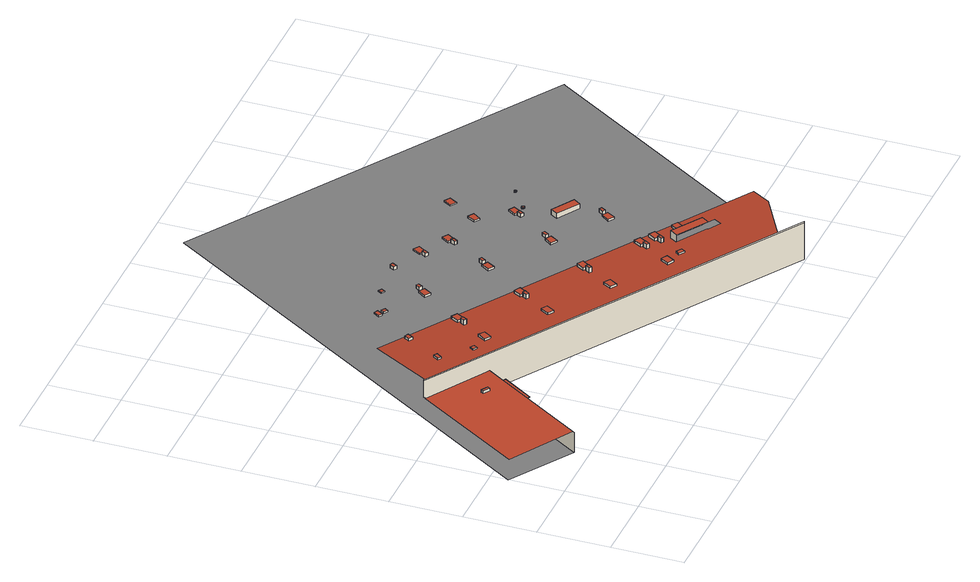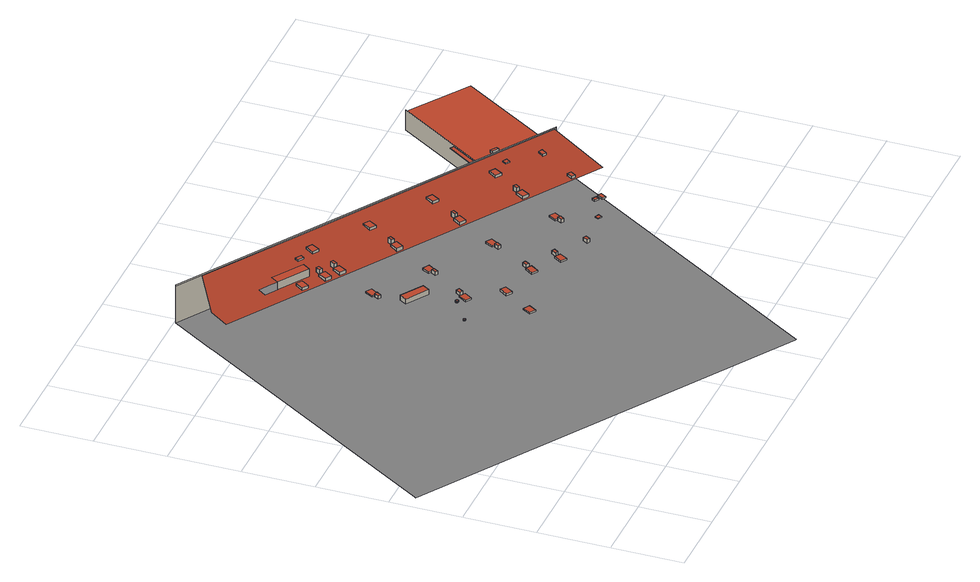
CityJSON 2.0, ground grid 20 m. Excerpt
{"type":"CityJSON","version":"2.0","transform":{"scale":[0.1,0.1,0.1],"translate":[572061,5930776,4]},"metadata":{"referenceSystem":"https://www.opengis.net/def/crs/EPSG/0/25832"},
"CityObjects":{
"building1":{"type":"Building","attributes":{"Grundfläche 2D":"12975.979466","Grundhöhe NN":"4.905"},"children":["building1-1","building1-2","building1-3","building1-4","building1-5","building1-6","building1-7","building1-8","building1-9","building1-10","building1-11","building1-12","building1-13","building1-14","building1-15","building1-16","building1-17","building1-18","building1-19","building1-20","building1-21","building1-22","building1-23","building1-24","building1-25","building1-26","building1-27","building1-28","building1-29","building1-30","building1-31","building1-32","building1-33","building1-34","building1-35","building1-36","building1-37","building1-38","building1-39","building1-40","building1-41","building1-42","building1-43","building1-44"],"geometry":[{"type":"MultiSurface","lod":"3","boundaries":[[[0,1,2,3,4]],[[5,6,2,1,0,7,8,9,10]],[[3,2,6,5,10,11,12,13,14,15]],[[13,12,16,17]],[[18,19,20,21,22,23,11,10,9,8,24,25]],[[26,27,28,29,30,31],[32,33,34,35,36,37,38,39]],[[36,35,40,41]],[[42,41,40,43,44]],[[36,41,42,45,37]],[[46,47,48,49,50]],[[51,47,46,52]],[[48,47,51,53]],[[54,49,48,53]],[[54,53,51,52,55]]],"semantics":{"surfaces":[{"type":"RoofSurface"},{"type":"WallSurface"},{"type":"GroundSurface"}],"values":[0,1,1,1,2,0,1,0,1,1,1,0,1,1]}}]},
"building1-1":{"type":"BuildingInstallation","parents":["building1"],"geometry":[{"type":"MultiSurface","lod":"3","boundaries":[[[56,57,58,59]],[[59,58,60,61]],[[56,59,61,62]],[[57,56,62,63]],[[58,57,63,60]]],"semantics":{"surfaces":[{"type":"RoofSurface"},{"type":"WallSurface"}],"values":[0,1,1,1,1]}}]},
"building1-2":{"type":"BuildingInstallation","parents":["building1"],"geometry":[{"type":"MultiSurface","lod":"3","boundaries":[[[64,65,66,67]],[[68,69,67,66]],[[69,70,64,67]],[[70,71,65,64]],[[71,68,66,65]],[[71,70,69,68]]],"semantics":{"surfaces":[{"type":"RoofSurface"},{"type":"WallSurface"},{"type":"OuterCeilingSurface"}],"values":[0,1,1,1,1,2]}}]},
"building1-3":{"type":"BuildingInstallation","parents":["building1"],"geometry":[{"type":"MultiSurface","lod":"3","boundaries":[[[72,73,74,75]],[[75,74,76,77]],[[72,75,77,78]],[[73,72,78,79]],[[74,73,79,76]]],"semantics":{"surfaces":[{"type":"RoofSurface"},{"type":"WallSurface"}],"values":[0,1,1,1,1]}}]},
"building1-4":{"type":"BuildingInstallation","parents":["building1"],"geometry":[{"type":"MultiSurface","lod":"3","boundaries":[[[80,81,82,83,6]],[[5,84,80,6]],[[85,5,6,83]],[[84,86,81,80]],[[86,87,82,81]],[[87,85,83,82]],[[87,86,84,5,85]]],"semantics":{"surfaces":[{"type":"RoofSurface"},{"type":"WallSurface"},{"type":"OuterCeilingSurface"}],"values":[0,1,1,1,1,1,2]}}]},
"building1-5":{"type":"BuildingInstallation","parents":["building1"],"geometry":[{"type":"MultiSurface","lod":"3","boundaries":[[[88,89,90,91]],[[91,90,92,93]],[[88,91,93,94]],[[89,88,94,95]],[[90,89,95,92]]],"semantics":{"surfaces":[{"type":"RoofSurface"},{"type":"WallSurface"}],"values":[0,1,1,1,1]}}]},
"building1-6":{"type":"BuildingInstallation","parents":["building1"],"geometry":[{"type":"MultiSurface","lod":"3","boundaries":[[[96,97,98,99]],[[99,98,100,101]],[[96,99,101,102]],[[102,103,97,96]],[[103,100,98,97]]],"semantics":{"surfaces":[{"type":"RoofSurface"},{"type":"WallSurface"}],"values":[0,1,1,1,1]}}]},
"building1-7":{"type":"BuildingInstallation","parents":["building1"],"geometry":[{"type":"MultiSurface","lod":"3","boundaries":[[[104,105,106,107]],[[107,106,108,109]],[[104,107,109,110]],[[105,104,110,111]],[[106,105,111,108]]],"semantics":{"surfaces":[{"type":"RoofSurface"},{"type":"WallSurface"}],"values":[0,1,1,1,1]}}]},
"building1-8":{"type":"BuildingInstallation","parents":["building1"],"geometry":[{"type":"MultiSurface","lod":"3","boundaries":[[[112,113,114,115]],[[113,112,116,117]],[[115,114,118,119]],[[112,115,119,116]],[[114,113,117,118]]],"semantics":{"surfaces":[{"type":"RoofSurface"},{"type":"WallSurface"}],"values":[0,1,1,1,1]}}]},
"building1-9":{"type":"BuildingInstallation","parents":["building1"],"geometry":[{"type":"MultiSurface","lod":"3","boundaries":[[[120,121,122,123]],[[124,125,123,122]],[[125,126,120,123]],[[126,127,121,120]],[[127,124,122,121]]],"semantics":{"surfaces":[{"type":"RoofSurface"},{"type":"WallSurface"}],"values":[0,1,1,1,1]}}]},
"building1-10":{"type":"BuildingInstallation","parents":["building1"],"geometry":[{"type":"MultiSurface","lod":"3","boundaries":[[[128,129,130,131]],[[131,130,132,133]],[[133,134,128,131]],[[129,128,134,135]],[[130,129,135,132]]],"semantics":{"surfaces":[{"type":"RoofSurface"},{"type":"WallSurface"}],"values":[0,1,1,1,1]}}]},
"building1-11":{"type":"BuildingInstallation","parents":["building1"],"geometry":[{"type":"MultiSurface","lod":"3","boundaries":[[[136,137,138,139]],[[139,138,140,141]],[[136,139,141,142]],[[137,136,142,143]],[[138,137,143,140]]],"semantics":{"surfaces":[{"type":"RoofSurface"},{"type":"WallSurface"}],"values":[0,1,1,1,1]}}]},
"building1-12":{"type":"BuildingInstallation","parents":["building1"],"geometry":[{"type":"MultiSurface","lod":"3","boundaries":[[[144,145,146,147]],[[147,146,148,149]],[[144,147,149,150]],[[145,144,150,151]],[[146,145,151,148]]],"semantics":{"surfaces":[{"type":"RoofSurface"},{"type":"WallSurface"}],"values":[0,1,1,1,1]}}]},
"building1-13":{"type":"BuildingInstallation","parents":["building1"],"geometry":[{"type":"MultiSurface","lod":"3","boundaries":[[[152,153,154,155]],[[155,154,156,157]],[[157,158,152,155]],[[158,159,153,152]],[[154,153,159,156]]],"semantics":{"surfaces":[{"type":"RoofSurface"},{"type":"WallSurface"}],"values":[0,1,1,1,1]}}]},
"building1-14":{"type":"BuildingInstallation","parents":["building1"],"geometry":[{"type":"MultiSurface","lod":"3","boundaries":[[[160,161,162,163]],[[164,165,161,160]],[[165,166,162,161]],[[166,167,163,162]],[[167,164,160,163]]],"semantics":{"surfaces":[{"type":"RoofSurface"},{"type":"WallSurface"}],"values":[0,1,1,1,1]}}]},
"building1-15":{"type":"BuildingInstallation","parents":["building1"],"geometry":[{"type":"MultiSurface","lod":"3","boundaries":[[[168,169,170,171]],[[171,170,172,173]],[[168,171,173,174]],[[169,168,174,175]],[[170,169,175,172]]],"semantics":{"surfaces":[{"type":"RoofSurface"},{"type":"WallSurface"}],"values":[0,1,1,1,1]}}]},
"building1-16":{"type":"BuildingInstallation","parents":["building1"],"geometry":[{"type":"MultiSurface","lod":"3","boundaries":[[[176,177,178,179]],[[179,178,180,181]],[[176,179,181,182]],[[177,176,182,183]],[[178,177,183,180]]],"semantics":{"surfaces":[{"type":"RoofSurface"},{"type":"WallSurface"}],"values":[0,1,1,1,1]}}]},
"building1-17":{"type":"BuildingInstallation","parents":["building1"],"geometry":[{"type":"MultiSurface","lod":"3","boundaries":[[[184,185,186,187,188]],[[189,190,185,184]],[[190,191,186,185]],[[191,192,193,188,187,186]],[[193,189,184,188]]],"semantics":{"surfaces":[{"type":"RoofSurface"},{"type":"WallSurface"}],"values":[0,1,1,1,1]}}]},
"building1-18":{"type":"BuildingInstallation","parents":["building1"],"geometry":[{"type":"MultiSurface","lod":"3","boundaries":[[[194,195,196,197]],[[197,196,198,199]],[[194,197,199,200]],[[195,194,200,201]],[[196,195,201,198]]],"semantics":{"surfaces":[{"type":"RoofSurface"},{"type":"WallSurface"}],"values":[0,1,1,1,1]}}]},
"building1-19":{"type":"BuildingInstallation","parents":["building1"],"geometry":[{"type":"MultiSurface","lod":"3","boundaries":[[[202,203,204,205]],[[205,204,206,207]],[[202,205,207,208]],[[203,202,208,209]],[[204,203,209,206]]],"semantics":{"surfaces":[{"type":"RoofSurface"},{"type":"WallSurface"}],"values":[0,1,1,1,1]}}]},
"building1-20":{"type":"BuildingInstallation","parents":["building1"],"geometry":[{"type":"MultiSurface","lod":"3","boundaries":[[[210,211,212,213]],[[214,215,211,210]],[[212,211,215,216]],[[216,217,213,212]],[[210,213,217,214]]],"semantics":{"surfaces":[{"type":"RoofSurface"},{"type":"WallSurface"}],"values":[0,1,1,1,1]}}]},
"building1-21":{"type":"BuildingInstallation","parents":["building1"],"geometry":[{"type":"MultiSurface","lod":"3","boundaries":[[[218,219,220,221]],[[221,220,222,223]],[[218,221,223,224]],[[219,218,224,225]],[[220,219,225,222]]],"semantics":{"surfaces":[{"type":"RoofSurface"},{"type":"WallSurface"}],"values":[0,1,1,1,1]}}]},
"building1-22":{"type":"BuildingInstallation","parents":["building1"],"geometry":[{"type":"MultiSurface","lod":"3","boundaries":[[[226,227,228,229]],[[229,228,230,231]],[[226,229,231,232]],[[227,226,232,233]],[[228,227,233,230]]],"semantics":{"surfaces":[{"type":"RoofSurface"},{"type":"WallSurface"}],"values":[0,1,1,1,1]}}]},
"building1-23":{"type":"BuildingInstallation","parents":["building1"],"geometry":[{"type":"MultiSurface","lod":"3","boundaries":[[[234,235,236,237]],[[238,239,237,236]],[[239,240,234,237]],[[240,241,235,234]],[[241,238,236,235]]],"semantics":{"surfaces":[{"type":"RoofSurface"},{"type":"WallSurface"}],"values":[0,1,1,1,1]}}]},
"building1-24":{"type":"BuildingInstallation","parents":["building1"],"geometry":[{"type":"MultiSurface","lod":"3","boundaries":[[[242,243,244,245]],[[243,242,246,247]],[[245,244,248,249]],[[242,245,249,246]],[[244,243,247,248]]],"semantics":{"surfaces":[{"type":"RoofSurface"},{"type":"WallSurface"}],"values":[0,1,1,1,1]}}]},
"building1-25":{"type":"BuildingInstallation","parents":["building1"],"geometry":[{"type":"MultiSurface","lod":"3","boundaries":[[[250,251,252,253]],[[253,252,254,255]],[[250,253,255,256]],[[251,250,256,257]],[[252,251,257,254]]],"semantics":{"surfaces":[{"type":"RoofSurface"},{"type":"WallSurface"}],"values":[0,1,1,1,1]}}]},
"building1-26":{"type":"BuildingInstallation","parents":["building1"],"geometry":[{"type":"MultiSurface","lod":"3","boundaries":[[[258,259,260,261]],[[262,263,261,260]],[[263,264,258,261]],[[264,265,259,258]],[[265,262,260,259]]],"semantics":{"surfaces":[{"type":"RoofSurface"},{"type":"WallSurface"}],"values":[0,1,1,1,1]}}]},
"building1-27":{"type":"BuildingInstallation","parents":["building1"],"geometry":[{"type":"MultiSurface","lod":"3","boundaries":[[[266,267,268,269]],[[269,268,270,271]],[[266,269,271,272]],[[267,266,272,273]],[[268,267,273,270]]],"semantics":{"surfaces":[{"type":"RoofSurface"},{"type":"WallSurface"}],"values":[0,1,1,1,1]}}]},
"building1-28":{"type":"BuildingInstallation","parents":["building1"],"geometry":[{"type":"MultiSurface","lod":"3","boundaries":[[[274,275,276,277]],[[277,276,278,279]],[[274,277,279,280]],[[275,274,280,281]],[[276,275,281,278]]],"semantics":{"surfaces":[{"type":"RoofSurface"},{"type":"WallSurface"}],"values":[0,1,1,1,1]}}]},
"building1-29":{"type":"BuildingInstallation","parents":["building1"],"geometry":[{"type":"MultiSurface","lod":"3","boundaries":[[[282,283,284,285]],[[286,287,283,282]],[[287,288,284,283]],[[288,289,285,284]],[[289,286,282,285]]],"semantics":{"surfaces":[{"type":"RoofSurface"},{"type":"WallSurface"}],"values":[0,1,1,1,1]}}]},
"building1-30":{"type":"BuildingInstallation","parents":["building1"],"geometry":[{"type":"MultiSurface","lod":"3","boundaries":[[[290,291,292,293]],[[293,292,294,295]],[[290,293,295,296]],[[291,290,296,297]],[[292,291,297,294]]],"semantics":{"surfaces":[{"type":"RoofSurface"},{"type":"WallSurface"}],"values":[0,1,1,1,1]}}]},
"building1-31":{"type":"BuildingInstallation","parents":["building1"],"geometry":[{"type":"MultiSurface","lod":"3","boundaries":[[[298,299,300,301]],[[302,303,299,298]],[[303,304,300,299]],[[304,305,301,300]],[[305,302,298,301]]],"semantics":{"surfaces":[{"type":"RoofSurface"},{"type":"WallSurface"}],"values":[0,1,1,1,1]}}]},
"building1-32":{"type":"BuildingInstallation","parents":["building1"],"geometry":[{"type":"MultiSurface","lod":"3","boundaries":[[[306,307,308,309,310]],[[311,312,307,306]],[[312,313,308,307]],[[313,314,315,310,309,308]],[[315,311,306,310]]],"semantics":{"surfaces":[{"type":"RoofSurface"},{"type":"WallSurface"}],"values":[0,1,1,1,1]}}]},
"building1-33":{"type":"BuildingInstallation","parents":["building1"],"geometry":[{"type":"MultiSurface","lod":"3","boundaries":[[[316,317,318,319]],[[319,318,320,321]],[[316,319,321,322]],[[317,316,322,323]],[[318,317,323,320]]],"semantics":{"surfaces":[{"type":"RoofSurface"},{"type":"WallSurface"}],"values":[0,1,1,1,1]}}]},
"building1-34":{"type":"BuildingInstallation","parents":["building1"],"geometry":[{"type":"MultiSurface","lod":"3","boundaries":[[[324,325,326,327]],[[327,326,328,329]],[[324,327,329,330]],[[325,324,330,331]],[[326,325,331,328]]],"semantics":{"surfaces":[{"type":"RoofSurface"},{"type":"WallSurface"}],"values":[0,1,1,1,1]}}]},
"building1-35":{"type":"BuildingInstallation","parents":["building1"],"geometry":[{"type":"MultiSurface","lod":"3","boundaries":[[[332,333,334,335]],[[336,337,333,332]],[[337,338,334,333]],[[338,339,335,334]],[[339,336,332,335]]],"semantics":{"surfaces":[{"type":"RoofSurface"},{"type":"WallSurface"}],"values":[0,1,1,1,1]}}]},
"building1-36":{"type":"BuildingInstallation","parents":["building1"],"geometry":[{"type":"MultiSurface","lod":"3","boundaries":[[[340,341,342,343]],[[343,342,344,345]],[[345,346,340,343]],[[341,340,346,347]],[[347,344,342,341]]],"semantics":{"surfaces":[{"type":"RoofSurface"},{"type":"WallSurface"}],"values":[0,1,1,1,1]}}]},
"building1-37":{"type":"BuildingInstallation","parents":["building1"],"geometry":[{"type":"MultiSurface","lod":"3","boundaries":[[[348,349,350,351]],[[351,350,352,353]],[[348,351,353,354]],[[349,348,354,355]],[[350,349,355,352]]],"semantics":{"surfaces":[{"type":"RoofSurface"},{"type":"WallSurface"}],"values":[0,1,1,1,1]}}]},
"building1-38":{"type":"BuildingInstallation","parents":["building1"],"geometry":[{"type":"MultiSurface","lod":"3","boundaries":[[[356,357,358,359]],[[359,358,360,361]],[[356,359,361,362]],[[357,356,362,363]],[[358,357,363,360]]],"semantics":{"surfaces":[{"type":"RoofSurface"},{"type":"WallSurface"}],"values":[0,1,1,1,1]}}]},
"building1-39":{"type":"BuildingInstallation","parents":["building1"],"geometry":[{"type":"MultiSurface","lod":"3","boundaries":[[[364,365,366,367]],[[368,369,365,364]],[[369,370,366,365]],[[370,371,367,366]],[[371,368,364,367]]],"semantics":{"surfaces":[{"type":"RoofSurface"},{"type":"WallSurface"}],"values":[0,1,1,1,1]}}]},
"building1-40":{"type":"BuildingInstallation","parents":["building1"],"geometry":[{"type":"MultiSurface","lod":"3","boundaries":[[[372,373,374,375]],[[376,377,373,372]],[[374,373,377,378]],[[378,379,375,374]],[[372,375,379,376]]],"semantics":{"surfaces":[{"type":"RoofSurface"},{"type":"WallSurface"}],"values":[0,1,1,1,1]}}]},
"building1-41":{"type":"BuildingInstallation","parents":["building1"],"geometry":[{"type":"MultiSurface","lod":"3","boundaries":[[[380,381,382,383]],[[383,382,384,385]],[[380,383,385,386]],[[381,380,386,387]],[[382,381,387,384]]],"semantics":{"surfaces":[{"type":"RoofSurface"},{"type":"WallSurface"}],"values":[0,1,1,1,1]}}]},
"building1-42":{"type":"BuildingInstallation","parents":["building1"],"geometry":[{"type":"MultiSurface","lod":"3","boundaries":[[[388,389,390,391,392,393,394,395,396,397,398,399,400,401,402,403,404,405,406,407,408,409,410,411,412,413,414]],[[389,388,415,416]],[[414,413,417,418]],[[388,414,418,415]],[[390,389,416,419]],[[391,390,419,420]],[[392,391,420,421]],[[393,392,421,422]],[[394,393,422,423]],[[395,394,423,424]],[[396,395,424,425]],[[397,396,425,426]],[[398,397,426,427]],[[399,398,427,428]],[[400,399,428,429]],[[401,400,429,430]],[[402,401,430,431]],[[403,402,431,432]],[[404,403,432,433]],[[405,404,433,434]],[[406,405,434,435]],[[407,406,435,436]],[[408,407,436,437]],[[409,408,437,438]],[[410,409,438,439]],[[411,410,439,440]],[[412,411,440,441]],[[413,412,441,417]]],"semantics":{"surfaces":[{"type":"RoofSurface"},{"type":"WallSurface"}],"values":[0,1,1,1,1,1,1,1,1,1,1,1,1,1,1,1,1,1,1,1,1,1,1,1,1,1,1,1]}}]},
"building1-43":{"type":"BuildingInstallation","parents":["building1"],"geometry":[{"type":"MultiSurface","lod":"3","boundaries":[[[442,443,444,445]],[[445,444,446,447]],[[442,445,447,448]],[[443,442,448,449]],[[444,443,449,446]]],"semantics":{"surfaces":[{"type":"RoofSurface"},{"type":"WallSurface"}],"values":[0,1,1,1,1]}}]},
"building1-44":{"type":"BuildingInstallation","parents":["building1"],"geometry":[{"type":"MultiSurface","lod":"3","boundaries":[[[450,451,452,453,454,455,456,457,458,459,460,461,462,463,464,465,466,467,468,469,470,471,472]],[[473,474,464,463]],[[474,475,465,464]],[[475,476,466,465]],[[476,477,467,466]],[[477,478,468,467]],[[479,480,455,454]],[[481,482,458,457]],[[482,483,484,460,459,458]],[[485,486,451,450]],[[478,487,469,468]],[[487,488,470,469]],[[488,489,471,470]],[[489,490,472,471]],[[490,485,450,472]],[[486,491,452,451]],[[491,492,453,452]],[[492,479,454,453]],[[480,493,456,455]],[[493,481,457,456]],[[484,494,461,460]],[[494,495,462,461]],[[495,473,463,462]]],"semantics":{"surfaces":[{"type":"RoofSurface"},{"type":"WallSurface"}],"values":[0,1,1,1,1,1,1,1,1,1,1,1,1,1,1,1,1,1,1,1,1,1,1]}}]}
},
"vertices":[
[182,245,70],[343,497,70],[371,541,70],[199,651,65],[11,353,65],[371,541,49],[371,541,51],[179,240,70],[179,240,9],[343,497,9],[371,541,9],[1216,4,9],[1216,4,120],[195,653,120],[195,653,70],[199,651,70],[1216,4,124],[195,653,124],[737,1506,9],[738,1505,9],[1758,857,9],[1756,853,9],[1299,134,9],[1298,133,9],[2,352,9],[195,653,9],[310,822,110],[203,652,120],[907,204,120],[1148,51,120],[1287,128,113],[1321,180,110],[1148,205,114],[1113,226,114],[1114,228,114],[1029,281,114],[1043,302,112],[1127,248,112],[1128,249,112],[1162,227,112],[1029,281,135],[1043,302,135],[1127,248,135],[1114,228,135],[1114,227,135],[1127,248,122],[1015,600,121],[1015,600,136],[1027,619,136],[1027,619,121],[1021,610,121],[1077,560,136],[1077,560,121],[1090,580,136],[1090,580,121],[1084,570,121],
[285,508,76],[290,515,76],[272,526,76],[268,519,76],[272,526,68],[268,519,68],[285,508,68],[290,515,68],
[298,405,66],[353,491,66],[343,497,66],[288,411,66],[343,497,64],[288,411,64],[298,405,64],[353,491,64],
[313,650,122],[323,665,122],[313,671,122],[303,656,122],[313,671,116],[303,656,117],[313,650,117],[323,665,116],
[357,519,51],[368,511,51],[372,513,51],[385,533,51],[357,519,49],[385,533,49],[368,511,49],[372,513,49],
[386,580,122],[392,590,122],[382,597,122],[375,587,122],[382,597,118],[375,587,118],[386,580,118],[392,590,118],
[378,752,118],[387,767,118],[377,773,118],[368,758,118],[377,773,110],[368,758,111],[378,752,111],[387,767,110],
[444,565,123],[458,587,123],[442,598,123],[428,575,123],[442,598,116],[428,575,117],[444,565,117],[458,587,116],
[491,664,127],[483,653,127],[491,648,127],[498,660,127],[491,664,112],[483,653,112],[491,648,112],[498,660,112],
[502,693,119],[489,671,119],[505,661,119],[518,683,119],[505,661,112],[518,683,110],[502,693,110],[489,671,112],
[448,860,121],[457,876,121],[447,882,121],[438,866,121],[447,882,117],[438,866,116],[448,860,116],[457,876,117],
[467,852,121],[473,862,121],[463,869,121],[457,859,121],[463,869,117],[457,859,116],[467,852,116],[473,862,117],
[612,457,123],[626,480,123],[610,490,123],[596,468,123],[610,490,116],[596,468,117],[612,457,117],[626,480,116],
[545,890,123],[551,900,123],[541,906,123],[535,896,123],[541,906,121],[535,896,120],[545,890,120],[551,900,121],
[593,800,122],[577,810,122],[564,788,122],[580,778,122],[593,800,118],[577,810,118],[564,788,116],[580,778,116],
[659,558,127],[651,546,127],[658,542,127],[666,554,127],[658,542,113],[666,554,112],[659,558,112],[651,546,113],
[591,822,129],[583,810,129],[591,805,129],[598,818,129],[591,805,118],[598,818,119],[591,822,119],[583,810,118],
[686,576,119],[669,586,119],[656,564,119],[661,561,119],[673,554,119],[686,576,110],[669,586,110],[656,564,112],[661,561,112],[673,554,112],
[781,350,123],[796,373,123],[779,384,123],[765,361,123],[779,384,116],[765,361,117],[781,350,117],[796,373,116],
[656,916,130],[648,904,130],[656,899,130],[663,912,130],[656,899,120],[663,912,119],[656,916,119],[648,904,120],
[763,692,122],[747,702,122],[733,680,122],[749,670,122],[763,692,118],[747,702,118],[733,680,116],[749,670,116],
[828,451,127],[820,439,127],[827,434,127],[835,446,127],[827,434,112],[835,446,112],[828,451,112],[820,439,112],
[761,715,129],[753,703,129],[760,698,129],[768,710,129],[760,698,118],[768,710,119],[761,715,119],[753,703,118],
[840,479,120],[826,457,120],[841,447,120],[856,469,120],[841,447,112],[856,469,110],[840,479,110],[826,457,112],
[741,862,130],[733,850,130],[741,845,130],[748,858,130],[741,862,119],[733,850,120],[741,845,120],[748,858,119],
[935,253,123],[949,276,123],[932,286,123],[918,263,123],[932,286,116],[918,263,117],[935,253,117],[949,276,116],
[752,890,123],[739,868,123],[755,858,123],[769,880,123],[755,858,119],[769,880,118],[752,890,118],[739,868,119],
[988,243,121],[994,253,121],[979,263,121],[972,253,121],[979,263,116],[972,253,116],[988,243,116],[994,253,116],
[818,813,130],[811,800,130],[818,796,130],[825,808,130],[818,796,120],[825,808,119],[818,813,119],[811,800,120],
[846,830,123],[830,840,123],[815,818,123],[831,808,123],[846,830,118],[830,840,118],[815,818,119],[831,808,119],
[981,353,127],[974,341,127],[981,336,127],[988,349,127],[981,336,112],[988,349,112],[981,353,112],[974,341,112],
[932,584,122],[915,594,122],[902,573,122],[919,563,122],[932,584,118],[915,594,118],[902,573,116],[919,563,116],
[1009,371,119],[993,381,119],[979,359,119],[983,356,119],[995,349,119],[1009,371,110],[993,381,110],[979,359,112],[983,356,112],[995,349,112],
[930,607,129],[922,595,129],[929,590,129],[937,603,129],[929,590,118],[937,603,119],[930,607,119],[922,595,118],
[1019,328,127],[1012,316,127],[1019,312,127],[1027,324,127],[1019,312,113],[1027,324,112],[1019,328,112],[1012,316,113],
[1031,357,119],[1017,335,119],[1034,324,119],[1048,346,119],[1031,357,110],[1017,335,112],[1034,324,112],[1048,346,110],
[943,813,123],[929,791,123],[944,781,123],[959,803,123],[944,781,118],[959,803,117],[943,813,117],[929,791,118],
[1092,317,119],[1078,295,119],[1094,285,119],[1108,307,119],[1094,285,112],[1108,307,110],[1092,317,110],[1078,295,112],
[996,699,130],[988,687,130],[996,682,130],[1003,695,130],[996,682,120],[1003,695,119],[996,699,119],[988,687,120],
[1085,487,122],[1069,497,122],[1055,475,122],[1071,465,122],[1085,487,118],[1069,497,118],[1055,475,116],[1071,465,116],
[1023,717,123],[1007,727,123],[993,705,123],[1009,695,123],[1023,717,118],[1007,727,118],[993,705,119],[1009,695,119],
[1083,510,129],[1075,497,129],[1082,493,129],[1090,506,129],[1082,493,118],[1090,506,119],[1083,510,119],[1075,497,118],
[1035,695,123],[1035,696,123],[1036,696,123],[1036,697,123],[1036,698,123],[1035,699,123],[1035,700,123],[1034,700,123],[1034,701,123],[1033,701,123],[1032,701,123],[1031,701,123],[1030,701,123],[1029,700,123],[1028,699,123],[1028,698,123],[1028,697,123],[1028,696,123],[1028,695,123],[1029,695,123],[1029,694,123],[1030,694,123],[1031,693,123],[1032,693,123],[1033,693,123],[1033,694,123],[1034,694,123],[1035,695,119],[1035,696,119],[1033,694,119],[1034,694,119],[1036,696,119],[1036,697,119],[1036,698,119],[1035,699,119],[1035,700,119],[1034,700,119],[1034,701,119],[1033,701,119],[1032,701,119],[1031,701,119],[1030,701,119],[1029,700,119],[1028,699,119],[1028,698,119],[1028,697,119],[1028,696,119],[1028,695,119],[1029,695,119],[1029,694,119],[1030,694,119],[1031,693,119],[1032,693,119],[1033,693,119],
[982,875,118],[999,865,118],[1012,887,118],[996,897,118],[1012,887,114],[996,897,114],[982,875,115],[999,865,115],
[1100,746,119],[1099,746,119],[1098,746,119],[1098,745,119],[1097,745,119],[1097,744,119],[1097,743,119],[1097,742,119],[1098,741,119],[1098,740,119],[1099,740,119],[1100,740,119],[1101,740,119],[1102,740,119],[1102,741,119],[1103,741,119],[1103,742,119],[1103,743,119],[1103,744,119],[1103,745,119],[1102,745,119],[1102,746,119],[1101,746,119],[1102,740,116],[1102,741,116],[1103,741,116],[1103,742,116],[1103,743,116],[1103,744,116],[1097,745,116],[1097,744,116],[1097,742,116],[1098,741,116],[1098,740,116],[1099,740,116],[1100,746,116],[1099,746,116],[1103,745,116],[1102,745,116],[1102,746,116],[1101,746,116],[1098,746,116],[1098,745,116],[1097,743,116],[1100,740,116],[1101,740,116]
]}
